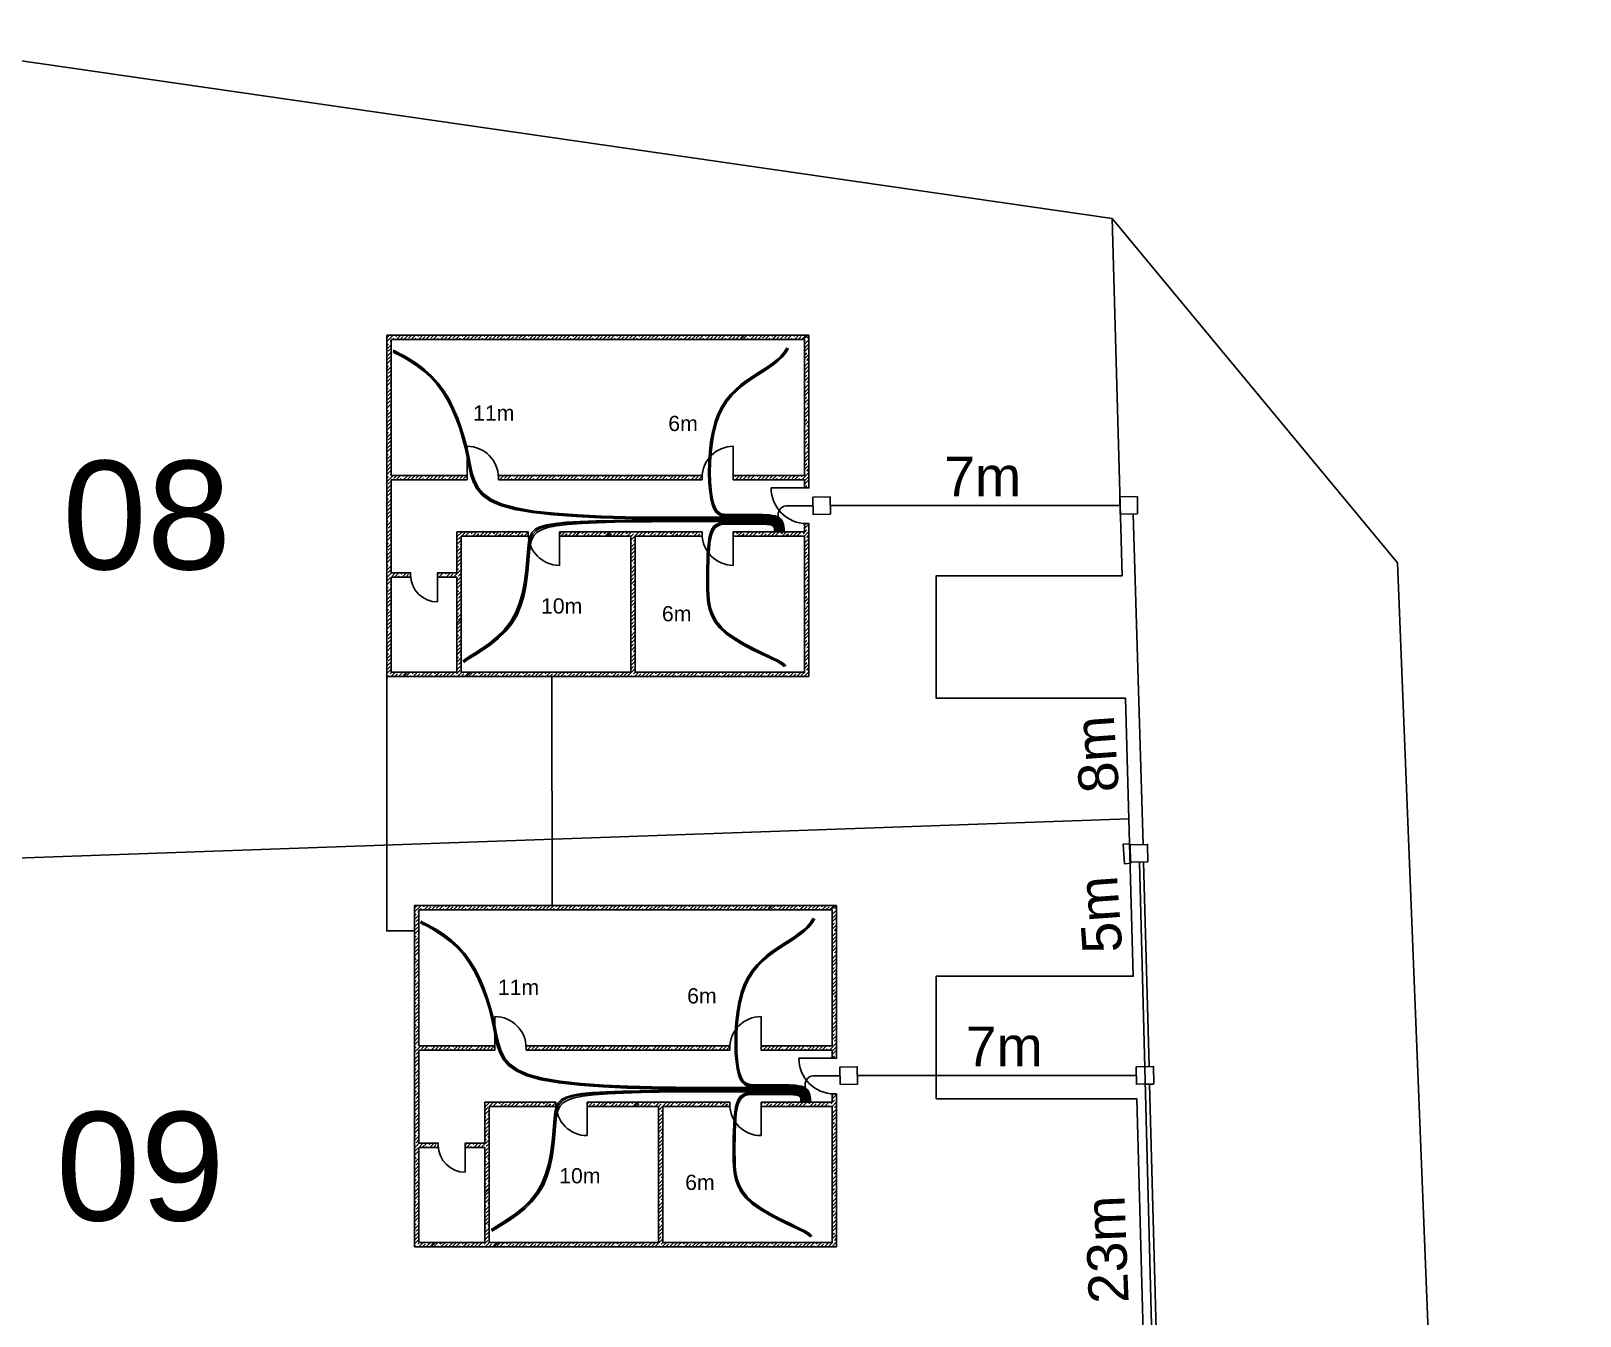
# Model space of a CAD drawing. Header units: millimetres. Extents: x 103318 to 103491, y 42496 to 42639.
# Drawn here: x 103415.26 to 103450.91, y 42605.98 to 42635.55 of the extents above; entities that cross this region are included whole.
import ezdxf

# ---------------------------------------------------------------- set-up
doc = ezdxf.new("R2010")
doc.units = ezdxf.units.MM
for name, color, linetype in [('cint', 3, 'Continuous'), ('cpri', 36, 'Continuous'), ('cseg', 5, 'Continuous'), ('urbanizacion', 7, 'Continuous')]:
    doc.layers.add(name, color=color, linetype=linetype)
doc.styles.get("Standard").update_dxf_attribs({"font": 'arial.ttf'})
pattern_1 = [(45, (103077.458, 42543.399), (-7.07107, 7.07107), []), (45, (103078.183, 42543.399), (-7.07107, 7.07107), []), (45, (103078.908, 42543.399), (-7.07107, 7.07107), [])]
pattern_2 = [(45, (103076.82, 42556.524), (-7.07107, 7.07107), []), (45, (103077.545, 42556.524), (-7.07107, 7.07107), []), (45, (103078.27, 42556.524), (-7.07107, 7.07107), [])]

msp = doc.modelspace()

# ---------------------------------------------------------------- hatches: boundary and pattern name
at = {"layer": 'urbanizacion'}
h = msp.add_hatch(dxfattribs=at)
h.set_pattern_fill('JIS_RC_10', color=256)
h.set_pattern_definition(pattern_2)
h.paths.add_polyline_path([(103433.165, 42628.552), (103430.37, 42628.552), (103429.55, 42628.552), (103423.451, 42628.552), (103423.451, 42620.696), (103427.749, 42620.696), (103429.23, 42620.696), (103430.37, 42620.696), (103430.69, 42620.696), (103433.165, 42620.696), (103433.165, 42624.214), (103433.065, 42624.214), (103433.065, 42624.024), (103431.425, 42624.024), (103431.425, 42623.924), (103433.065, 42623.924), (103433.065, 42623.682), (103433.065, 42620.796), (103429.165, 42620.796), (103429.165, 42623.924), (103430.705, 42623.924), (103430.705, 42624.024), (103429.165, 42624.024), (103427.425, 42624.024), (103427.425, 42623.924), (103429.065, 42623.924), (103429.065, 42620.796), (103425.165, 42620.796), (103425.165, 42623.924), (103426.705, 42623.924), (103426.705, 42624.024), (103425.065, 42624.024), (103425.065, 42623.082), (103424.618, 42623.082), (103424.618, 42622.982), (103425.065, 42622.982), (103425.065, 42620.796), (103423.551, 42620.796), (103423.551, 42622.982), (103423.998, 42622.982), (103423.998, 42623.082), (103423.551, 42623.082), (103423.551, 42625.224), (103425.299, 42625.224), (103425.299, 42625.324), (103423.551, 42625.324), (103423.551, 42628.452), (103429.13, 42628.452), (103430.79, 42628.452), (103433.065, 42628.452), (103433.065, 42625.324), (103431.425, 42625.324), (103431.425, 42625.274), (103431.425, 42625.224), (103433.065, 42625.224), (103433.065, 42625.034), (103433.115, 42625.034), (103433.165, 42625.034)])
h = msp.add_hatch(dxfattribs=at)
h.set_pattern_fill('JIS_RC_10', color=256)
h.set_pattern_definition(pattern_2)
h.paths.add_polyline_path([(103433.165, 42628.552), (103430.37, 42628.552), (103429.55, 42628.552), (103423.451, 42628.552), (103423.451, 42620.696), (103427.749, 42620.696), (103429.23, 42620.696), (103430.37, 42620.696), (103430.69, 42620.696), (103433.165, 42620.696), (103433.165, 42624.214), (103433.065, 42624.214), (103433.065, 42624.024), (103431.425, 42624.024), (103431.425, 42623.924), (103433.065, 42623.924), (103433.065, 42623.682), (103433.065, 42620.796), (103429.165, 42620.796), (103429.165, 42623.924), (103430.705, 42623.924), (103430.705, 42624.024), (103429.165, 42624.024), (103427.425, 42624.024), (103427.425, 42623.924), (103429.065, 42623.924), (103429.065, 42620.796), (103425.165, 42620.796), (103425.165, 42623.924), (103426.705, 42623.924), (103426.705, 42624.024), (103425.065, 42624.024), (103425.065, 42623.082), (103424.618, 42623.082), (103424.618, 42622.982), (103425.065, 42622.982), (103425.065, 42620.796), (103423.551, 42620.796), (103423.551, 42622.982), (103423.998, 42622.982), (103423.998, 42623.082), (103423.551, 42623.082), (103423.551, 42625.224), (103425.299, 42625.224), (103425.299, 42625.324), (103423.551, 42625.324), (103423.551, 42628.452), (103429.13, 42628.452), (103430.79, 42628.452), (103433.065, 42628.452), (103433.065, 42625.324), (103431.425, 42625.324), (103431.425, 42625.274), (103431.425, 42625.224), (103433.065, 42625.224), (103433.065, 42625.034), (103433.115, 42625.034), (103433.165, 42625.034)])
h = msp.add_hatch(dxfattribs=at)
h.set_pattern_fill('JIS_STN_1E', color=256, scale=0.12)
h.set_pattern_definition([(45, (103076.81999, 42556.52447), (-0.084852814, 0.084852814), []), (45, (103076.90459, 42556.52447), (-0.084852814, 0.084852814), [0.12, -0.06])])
h.paths.add_polyline_path([(103433.165, 42628.552), (103430.37, 42628.552), (103429.55, 42628.552), (103423.451, 42628.552), (103423.451, 42620.696), (103427.749, 42620.696), (103429.23, 42620.696), (103430.37, 42620.696), (103430.69, 42620.696), (103433.165, 42620.696), (103433.165, 42624.214), (103433.065, 42624.214), (103433.065, 42624.024), (103431.425, 42624.024), (103431.425, 42623.924), (103433.065, 42623.924), (103433.065, 42623.682), (103433.065, 42620.796), (103429.165, 42620.796), (103429.165, 42623.924), (103430.705, 42623.924), (103430.705, 42624.024), (103429.165, 42624.024), (103427.425, 42624.024), (103427.425, 42623.924), (103429.065, 42623.924), (103429.065, 42620.796), (103425.165, 42620.796), (103425.165, 42623.924), (103426.705, 42623.924), (103426.705, 42624.024), (103425.065, 42624.024), (103425.065, 42623.082), (103424.618, 42623.082), (103424.618, 42622.982), (103425.065, 42622.982), (103425.065, 42620.796), (103423.551, 42620.796), (103423.551, 42622.982), (103423.998, 42622.982), (103423.998, 42623.082), (103423.551, 42623.082), (103423.551, 42625.224), (103425.299, 42625.224), (103425.299, 42625.324), (103423.551, 42625.324), (103423.551, 42628.452), (103429.13, 42628.452), (103430.79, 42628.452), (103433.065, 42628.452), (103433.065, 42625.324), (103431.425, 42625.324), (103431.425, 42625.274), (103431.425, 42625.224), (103433.065, 42625.224), (103433.065, 42625.034), (103433.115, 42625.034), (103433.165, 42625.034)])
h.paths.add_polyline_path([(103430.705, 42625.324), (103426.019, 42625.324), (103426.019, 42625.224), (103430.705, 42625.224)], flags=17)
h = msp.add_hatch(dxfattribs=at)
h.set_pattern_fill('JIS_RC_10', color=256)
h.set_pattern_definition(pattern_1)
h.paths.add_polyline_path([(103433.803, 42615.426), (103431.007, 42615.426), (103430.187, 42615.426), (103424.088, 42615.426), (103424.088, 42607.57), (103428.387, 42607.57), (103429.867, 42607.57), (103431.007, 42607.57), (103431.327, 42607.57), (103433.803, 42607.57), (103433.803, 42611.088), (103433.703, 42611.088), (103433.703, 42610.898), (103432.063, 42610.898), (103432.063, 42610.798), (103433.703, 42610.798), (103433.703, 42610.556), (103433.703, 42607.67), (103429.803, 42607.67), (103429.803, 42610.798), (103431.343, 42610.798), (103431.343, 42610.898), (103429.803, 42610.898), (103428.063, 42610.898), (103428.063, 42610.798), (103429.703, 42610.798), (103429.703, 42607.67), (103425.803, 42607.67), (103425.803, 42610.798), (103427.343, 42610.798), (103427.343, 42610.898), (103425.703, 42610.898), (103425.703, 42609.956), (103425.256, 42609.956), (103425.256, 42609.856), (103425.703, 42609.856), (103425.703, 42607.67), (103424.188, 42607.67), (103424.188, 42609.856), (103424.636, 42609.856), (103424.636, 42609.956), (103424.188, 42609.956), (103424.188, 42612.098), (103425.937, 42612.098), (103425.937, 42612.198), (103424.188, 42612.198), (103424.188, 42615.326), (103429.767, 42615.326), (103431.427, 42615.326), (103433.703, 42615.326), (103433.703, 42612.198), (103432.063, 42612.198), (103432.063, 42612.148), (103432.063, 42612.098), (103433.703, 42612.098), (103433.703, 42611.908), (103433.753, 42611.908), (103433.803, 42611.908)])
h = msp.add_hatch(dxfattribs=at)
h.set_pattern_fill('JIS_RC_10', color=256)
h.set_pattern_definition(pattern_1)
h.paths.add_polyline_path([(103433.803, 42615.426), (103431.007, 42615.426), (103430.187, 42615.426), (103424.088, 42615.426), (103424.088, 42607.57), (103428.387, 42607.57), (103429.867, 42607.57), (103431.007, 42607.57), (103431.327, 42607.57), (103433.803, 42607.57), (103433.803, 42611.088), (103433.703, 42611.088), (103433.703, 42610.898), (103432.063, 42610.898), (103432.063, 42610.798), (103433.703, 42610.798), (103433.703, 42610.556), (103433.703, 42607.67), (103429.803, 42607.67), (103429.803, 42610.798), (103431.343, 42610.798), (103431.343, 42610.898), (103429.803, 42610.898), (103428.063, 42610.898), (103428.063, 42610.798), (103429.703, 42610.798), (103429.703, 42607.67), (103425.803, 42607.67), (103425.803, 42610.798), (103427.343, 42610.798), (103427.343, 42610.898), (103425.703, 42610.898), (103425.703, 42609.956), (103425.256, 42609.956), (103425.256, 42609.856), (103425.703, 42609.856), (103425.703, 42607.67), (103424.188, 42607.67), (103424.188, 42609.856), (103424.636, 42609.856), (103424.636, 42609.956), (103424.188, 42609.956), (103424.188, 42612.098), (103425.937, 42612.098), (103425.937, 42612.198), (103424.188, 42612.198), (103424.188, 42615.326), (103429.767, 42615.326), (103431.427, 42615.326), (103433.703, 42615.326), (103433.703, 42612.198), (103432.063, 42612.198), (103432.063, 42612.148), (103432.063, 42612.098), (103433.703, 42612.098), (103433.703, 42611.908), (103433.753, 42611.908), (103433.803, 42611.908)])
h = msp.add_hatch(dxfattribs=at)
h.set_pattern_fill('JIS_STN_1E', color=256, scale=0.12)
h.set_pattern_definition([(45, (103077.45771, 42543.39887), (-0.084852814, 0.084852814), []), (45, (103077.54231, 42543.39887), (-0.084852814, 0.084852814), [0.12, -0.06])])
h.paths.add_polyline_path([(103433.803, 42615.426), (103431.007, 42615.426), (103430.187, 42615.426), (103424.088, 42615.426), (103424.088, 42607.57), (103428.387, 42607.57), (103429.867, 42607.57), (103431.007, 42607.57), (103431.327, 42607.57), (103433.803, 42607.57), (103433.803, 42611.088), (103433.703, 42611.088), (103433.703, 42610.898), (103432.063, 42610.898), (103432.063, 42610.798), (103433.703, 42610.798), (103433.703, 42610.556), (103433.703, 42607.67), (103429.803, 42607.67), (103429.803, 42610.798), (103431.343, 42610.798), (103431.343, 42610.898), (103429.803, 42610.898), (103428.063, 42610.898), (103428.063, 42610.798), (103429.703, 42610.798), (103429.703, 42607.67), (103425.803, 42607.67), (103425.803, 42610.798), (103427.343, 42610.798), (103427.343, 42610.898), (103425.703, 42610.898), (103425.703, 42609.956), (103425.256, 42609.956), (103425.256, 42609.856), (103425.703, 42609.856), (103425.703, 42607.67), (103424.188, 42607.67), (103424.188, 42609.856), (103424.636, 42609.856), (103424.636, 42609.956), (103424.188, 42609.956), (103424.188, 42612.098), (103425.937, 42612.098), (103425.937, 42612.198), (103424.188, 42612.198), (103424.188, 42615.326), (103429.767, 42615.326), (103431.427, 42615.326), (103433.703, 42615.326), (103433.703, 42612.198), (103432.063, 42612.198), (103432.063, 42612.148), (103432.063, 42612.098), (103433.703, 42612.098), (103433.703, 42611.908), (103433.753, 42611.908), (103433.803, 42611.908)])
h.paths.add_polyline_path([(103431.343, 42612.198), (103426.657, 42612.198), (103426.657, 42612.098), (103431.343, 42612.098)], flags=17)

# ---------------------------------------------------------------- linework, layer by layer
at = {"layer": 'cint'}
for points in [[(103432.534, 42624.024), (103432.534, 42624.059), (103432.533, 42624.097), (103432.529, 42624.135), (103432.522, 42624.173), (103432.51, 42624.21), (103432.493, 42624.244), (103432.468, 42624.274), (103432.436, 42624.3), (103432.394, 42624.321), (103432.345, 42624.336), (103432.288, 42624.347), (103432.225, 42624.355), (103432.157, 42624.359), (103432.085, 42624.361), (103432.01, 42624.362), (103431.934, 42624.362), (103431.854, 42624.362), (103431.764, 42624.362), (103431.653, 42624.362), (103431.511, 42624.362), (103431.328, 42624.362), (103431.093, 42624.362), (103430.798, 42624.362), (103430.431, 42624.362), (103429.989, 42624.363), (103429.486, 42624.366), (103428.945, 42624.374), (103428.388, 42624.389), (103427.836, 42624.414), (103427.311, 42624.452), (103426.833, 42624.504), (103426.426, 42624.574), (103426.104, 42624.663), (103425.86, 42624.771), (103425.683, 42624.897), (103425.559, 42625.04), (103425.475, 42625.198), (103425.419, 42625.372), (103425.378, 42625.56), (103425.339, 42625.761), (103425.292, 42625.974), (103425.234, 42626.195), (103425.164, 42626.42), (103425.083, 42626.644), (103424.989, 42626.864), (103424.883, 42627.075), (103424.763, 42627.273), (103424.629, 42627.454), (103424.483, 42627.614), (103424.328, 42627.754), (103424.173, 42627.874), (103424.022, 42627.976), (103423.882, 42628.059), (103423.76, 42628.124), (103423.662, 42628.173), (103423.594, 42628.206)], [(103432.514, 42624.024), (103432.514, 42624.059), (103432.513, 42624.095), (103432.509, 42624.131), (103432.503, 42624.167), (103432.491, 42624.201), (103432.474, 42624.233), (103432.451, 42624.262), (103432.419, 42624.285), (103432.379, 42624.304), (103432.331, 42624.318), (103432.276, 42624.328), (103432.215, 42624.335), (103432.149, 42624.339), (103432.079, 42624.342), (103432.005, 42624.342), (103431.93, 42624.342), (103431.852, 42624.342), (103431.763, 42624.342), (103431.652, 42624.342), (103431.51, 42624.342), (103431.327, 42624.342), (103431.092, 42624.342), (103430.796, 42624.342), (103430.428, 42624.342), (103429.984, 42624.343), (103429.48, 42624.346), (103428.937, 42624.354), (103428.378, 42624.369), (103427.824, 42624.395), (103427.297, 42624.433), (103426.818, 42624.486), (103426.409, 42624.557), (103426.086, 42624.647), (103425.842, 42624.756), (103425.664, 42624.884), (103425.539, 42625.028), (103425.455, 42625.188), (103425.399, 42625.363), (103425.358, 42625.552), (103425.32, 42625.754), (103425.273, 42625.966), (103425.215, 42626.187), (103425.146, 42626.411), (103425.065, 42626.635), (103424.972, 42626.853), (103424.866, 42627.063), (103424.747, 42627.26), (103424.615, 42627.44), (103424.469, 42627.6), (103424.316, 42627.739), (103424.162, 42627.858), (103424.012, 42627.958), (103423.875, 42628.04), (103423.756, 42628.104), (103423.661, 42628.151), (103423.597, 42628.182)], [(103432.554, 42624.024), (103432.554, 42624.06), (103432.553, 42624.098), (103432.549, 42624.138), (103432.542, 42624.178), (103432.53, 42624.218), (103432.511, 42624.254), (103432.486, 42624.287), (103432.452, 42624.315), (103432.409, 42624.338), (103432.358, 42624.354), (103432.3, 42624.366), (103432.235, 42624.374), (103432.165, 42624.379), (103432.091, 42624.381), (103432.015, 42624.382), (103431.937, 42624.382), (103431.858, 42624.382), (103431.779, 42624.382), (103431.701, 42624.382), (103431.623, 42624.382), (103431.547, 42624.382), (103431.471, 42624.382), (103431.398, 42624.382), (103431.327, 42624.382), (103431.259, 42624.383), (103431.194, 42624.389), (103431.133, 42624.404), (103431.076, 42624.433), (103431.024, 42624.481), (103430.978, 42624.553), (103430.939, 42624.654), (103430.906, 42624.787), (103430.881, 42624.957), (103430.864, 42625.157), (103430.857, 42625.378), (103430.86, 42625.615), (103430.875, 42625.857), (103430.903, 42626.098), (103430.944, 42626.33), (103431, 42626.545), (103431.071, 42626.736), (103431.155, 42626.905), (103431.252, 42627.054), (103431.358, 42627.185), (103431.472, 42627.301), (103431.591, 42627.405), (103431.715, 42627.499), (103431.841, 42627.586), (103431.966, 42627.668), (103432.09, 42627.747), (103432.208, 42627.824), (103432.321, 42627.903), (103432.424, 42627.984), (103432.515, 42628.07), (103432.594, 42628.162), (103432.656, 42628.262)], [(103432.574, 42624.024), (103432.574, 42624.06), (103432.573, 42624.1), (103432.569, 42624.142), (103432.561, 42624.184), (103432.549, 42624.226), (103432.53, 42624.265), (103432.504, 42624.3), (103432.469, 42624.33), (103432.425, 42624.354), (103432.372, 42624.372), (103432.311, 42624.385), (103432.245, 42624.393), (103432.173, 42624.399), (103432.098, 42624.401), (103432.02, 42624.402), (103431.94, 42624.402), (103431.86, 42624.402), (103431.781, 42624.402), (103431.702, 42624.402), (103431.624, 42624.402), (103431.548, 42624.402), (103431.473, 42624.402), (103431.4, 42624.402), (103431.331, 42624.402), (103431.264, 42624.403), (103431.2, 42624.409), (103431.141, 42624.424), (103431.086, 42624.452), (103431.036, 42624.5), (103430.992, 42624.571), (103430.954, 42624.67), (103430.923, 42624.802), (103430.899, 42624.97), (103430.883, 42625.167), (103430.876, 42625.386), (103430.88, 42625.62), (103430.895, 42625.859), (103430.922, 42626.098), (103430.963, 42626.327), (103431.018, 42626.539), (103431.089, 42626.728), (103431.173, 42626.895), (103431.268, 42627.042), (103431.373, 42627.172), (103431.487, 42627.288), (103431.606, 42627.391), (103431.729, 42627.484), (103431.854, 42627.571), (103431.98, 42627.652), (103432.103, 42627.731), (103432.222, 42627.809), (103432.335, 42627.888), (103432.439, 42627.97), (103432.531, 42628.057), (103432.61, 42628.151), (103432.674, 42628.253)], [(103432.594, 42624.024), (103432.594, 42624.06), (103432.593, 42624.101), (103432.589, 42624.145), (103432.581, 42624.19), (103432.568, 42624.234), (103432.549, 42624.275), (103432.522, 42624.313), (103432.486, 42624.345), (103432.44, 42624.371), (103432.385, 42624.39), (103432.323, 42624.404), (103432.255, 42624.413), (103432.181, 42624.418), (103432.104, 42624.421), (103432.024, 42624.422), (103431.944, 42624.422), (103431.863, 42624.422), (103431.782, 42624.422), (103431.703, 42624.422), (103431.625, 42624.422), (103431.549, 42624.422), (103431.474, 42624.422), (103431.403, 42624.422), (103431.334, 42624.422), (103431.268, 42624.423), (103431.207, 42624.429), (103431.149, 42624.443), (103431.096, 42624.472), (103431.048, 42624.519), (103431.006, 42624.589), (103430.969, 42624.687), (103430.939, 42624.818), (103430.916, 42624.983), (103430.901, 42625.178), (103430.895, 42625.394), (103430.899, 42625.625), (103430.914, 42625.862), (103430.942, 42626.097), (103430.982, 42626.324), (103431.037, 42626.533), (103431.107, 42626.72), (103431.19, 42626.885), (103431.285, 42627.031), (103431.389, 42627.16), (103431.502, 42627.274), (103431.62, 42627.377), (103431.743, 42627.47), (103431.868, 42627.556), (103431.993, 42627.637), (103432.117, 42627.716), (103432.236, 42627.794), (103432.349, 42627.874), (103432.454, 42627.957), (103432.547, 42628.045), (103432.627, 42628.14), (103432.692, 42628.244)], [(103432.494, 42624.024), (103432.494, 42624.058), (103432.493, 42624.093), (103432.49, 42624.128), (103432.483, 42624.162), (103432.472, 42624.193), (103432.456, 42624.223), (103432.433, 42624.249), (103432.402, 42624.27), (103432.364, 42624.288), (103432.317, 42624.3), (103432.264, 42624.31), (103432.205, 42624.316), (103432.141, 42624.32), (103432.072, 42624.322), (103432.001, 42624.322), (103431.927, 42624.322), (103431.85, 42624.322), (103431.761, 42624.322), (103431.651, 42624.322), (103431.509, 42624.322), (103431.326, 42624.322), (103431.091, 42624.322), (103430.794, 42624.322), (103430.425, 42624.322), (103429.979, 42624.323), (103429.473, 42624.326), (103428.929, 42624.334), (103428.368, 42624.35), (103427.812, 42624.375), (103427.283, 42624.414), (103426.803, 42624.468), (103426.392, 42624.54), (103426.068, 42624.631), (103425.823, 42624.742), (103425.645, 42624.87), (103425.52, 42625.016), (103425.436, 42625.177), (103425.38, 42625.354), (103425.339, 42625.543), (103425.301, 42625.746), (103425.254, 42625.959), (103425.196, 42626.179), (103425.128, 42626.402), (103425.047, 42626.625), (103424.955, 42626.843), (103424.85, 42627.052), (103424.731, 42627.248), (103424.6, 42627.426), (103424.455, 42627.585), (103424.303, 42627.723), (103424.15, 42627.841), (103424.002, 42627.941), (103423.867, 42628.022), (103423.749, 42628.085), (103423.656, 42628.131), (103423.595, 42628.161)], [(103432.474, 42624.024), (103432.474, 42624.058), (103432.473, 42624.092), (103432.47, 42624.125), (103432.463, 42624.156), (103432.453, 42624.185), (103432.437, 42624.212), (103432.415, 42624.236), (103432.386, 42624.255), (103432.348, 42624.271), (103432.304, 42624.283), (103432.252, 42624.291), (103432.195, 42624.297), (103432.132, 42624.3), (103432.066, 42624.302), (103431.996, 42624.302), (103431.924, 42624.302), (103431.848, 42624.302), (103431.764, 42624.302), (103431.663, 42624.302), (103431.539, 42624.302), (103431.385, 42624.302), (103431.194, 42624.302), (103430.958, 42624.302), (103430.67, 42624.302), (103430.326, 42624.302), (103429.94, 42624.302), (103429.525, 42624.299), (103429.099, 42624.295), (103428.675, 42624.288), (103428.271, 42624.278), (103427.901, 42624.264), (103427.581, 42624.245), (103427.323, 42624.22), (103427.123, 42624.187), (103426.973, 42624.143), (103426.864, 42624.084), (103426.791, 42624.008), (103426.743, 42623.911), (103426.714, 42623.792), (103426.696, 42623.645), (103426.681, 42623.471), (103426.665, 42623.273), (103426.642, 42623.059), (103426.61, 42622.834), (103426.564, 42622.605), (103426.498, 42622.378), (103426.41, 42622.159), (103426.295, 42621.954), (103426.15, 42621.77), (103425.986, 42621.606), (103425.812, 42621.462), (103425.64, 42621.339), (103425.482, 42621.237), (103425.349, 42621.155), (103425.252, 42621.093), (103425.202, 42621.052)], [(103432.454, 42624.024), (103432.454, 42624.057), (103432.453, 42624.09), (103432.45, 42624.121), (103432.444, 42624.15), (103432.434, 42624.177), (103432.418, 42624.202), (103432.397, 42624.223), (103432.369, 42624.24), (103432.333, 42624.254), (103432.29, 42624.265), (103432.24, 42624.272), (103432.185, 42624.277), (103432.124, 42624.28), (103432.06, 42624.282), (103431.991, 42624.282), (103431.92, 42624.282), (103431.846, 42624.282), (103431.762, 42624.282), (103431.662, 42624.282), (103431.539, 42624.282), (103431.386, 42624.282), (103431.195, 42624.282), (103430.96, 42624.282), (103430.672, 42624.282), (103430.33, 42624.282), (103429.945, 42624.281), (103429.532, 42624.279), (103429.107, 42624.275), (103428.685, 42624.267), (103428.283, 42624.256), (103427.914, 42624.241), (103427.596, 42624.221), (103427.339, 42624.194), (103427.139, 42624.159), (103426.99, 42624.112), (103426.882, 42624.051), (103426.809, 42623.973), (103426.762, 42623.875), (103426.733, 42623.754), (103426.715, 42623.608), (103426.7, 42623.435), (103426.684, 42623.239), (103426.662, 42623.027), (103426.629, 42622.804), (103426.583, 42622.578), (103426.517, 42622.353), (103426.428, 42622.137), (103426.312, 42621.934), (103426.167, 42621.751), (103426.001, 42621.588), (103425.826, 42621.445), (103425.654, 42621.323), (103425.495, 42621.221), (103425.362, 42621.139), (103425.264, 42621.077), (103425.214, 42621.036)], [(103432.434, 42624.024), (103432.434, 42624.057), (103432.433, 42624.088), (103432.43, 42624.118), (103432.424, 42624.145), (103432.414, 42624.169), (103432.4, 42624.191), (103432.379, 42624.21), (103432.352, 42624.225), (103432.318, 42624.238), (103432.276, 42624.247), (103432.228, 42624.253), (103432.175, 42624.258), (103432.116, 42624.26), (103432.053, 42624.262), (103431.987, 42624.262), (103431.917, 42624.262), (103431.844, 42624.262), (103431.761, 42624.262), (103431.662, 42624.262), (103431.539, 42624.262), (103431.386, 42624.262), (103431.196, 42624.262), (103430.961, 42624.262), (103430.675, 42624.262), (103430.334, 42624.262), (103429.951, 42624.261), (103429.539, 42624.259), (103429.116, 42624.254), (103428.696, 42624.245), (103428.295, 42624.233), (103427.928, 42624.215), (103427.611, 42624.192), (103427.355, 42624.161), (103427.156, 42624.122), (103427.008, 42624.071), (103426.901, 42624.006), (103426.828, 42623.924), (103426.781, 42623.823), (103426.753, 42623.7), (103426.735, 42623.553), (103426.72, 42623.381), (103426.704, 42623.188), (103426.682, 42622.98), (103426.649, 42622.762), (103426.602, 42622.54), (103426.536, 42622.321), (103426.447, 42622.109), (103426.33, 42621.91), (103426.184, 42621.73), (103426.017, 42621.569), (103425.841, 42621.427), (103425.668, 42621.306), (103425.508, 42621.204), (103425.374, 42621.122), (103425.276, 42621.061), (103425.227, 42621.021)], [(103432.414, 42624.024), (103432.414, 42624.057), (103432.413, 42624.087), (103432.41, 42624.114), (103432.405, 42624.139), (103432.395, 42624.161), (103432.381, 42624.18), (103432.362, 42624.197), (103432.336, 42624.21), (103432.303, 42624.221), (103432.263, 42624.229), (103432.217, 42624.235), (103432.165, 42624.238), (103432.108, 42624.241), (103432.047, 42624.242), (103431.982, 42624.242), (103431.914, 42624.242), (103431.843, 42624.242), (103431.77, 42624.242), (103431.695, 42624.242), (103431.62, 42624.242), (103431.545, 42624.242), (103431.47, 42624.242), (103431.397, 42624.242), (103431.326, 42624.242), (103431.257, 42624.242), (103431.191, 42624.239), (103431.129, 42624.23), (103431.071, 42624.213), (103431.018, 42624.185), (103430.971, 42624.144), (103430.93, 42624.085), (103430.897, 42624.008), (103430.87, 42623.91), (103430.85, 42623.792), (103430.836, 42623.659), (103430.826, 42623.514), (103430.82, 42623.359), (103430.817, 42623.198), (103430.816, 42623.034), (103430.816, 42622.869), (103430.817, 42622.707), (103430.823, 42622.549), (103430.839, 42622.394), (103430.871, 42622.243), (103430.923, 42622.096), (103431, 42621.953), (103431.109, 42621.814), (103431.253, 42621.68), (103431.434, 42621.551), (103431.642, 42621.428), (103431.86, 42621.313), (103432.075, 42621.209), (103432.27, 42621.116), (103432.431, 42621.037), (103432.543, 42620.973), (103432.592, 42620.926)], [(103432.394, 42624.024), (103432.394, 42624.056), (103432.393, 42624.085), (103432.39, 42624.111), (103432.385, 42624.133), (103432.376, 42624.153), (103432.363, 42624.17), (103432.344, 42624.184), (103432.319, 42624.195), (103432.287, 42624.204), (103432.249, 42624.211), (103432.205, 42624.216), (103432.155, 42624.219), (103432.1, 42624.221), (103432.041, 42624.222), (103431.977, 42624.222), (103431.91, 42624.222), (103431.84, 42624.222), (103431.768, 42624.222), (103431.695, 42624.222), (103431.62, 42624.222), (103431.546, 42624.222), (103431.472, 42624.222), (103431.399, 42624.222), (103431.329, 42624.222), (103431.261, 42624.222), (103431.197, 42624.219), (103431.137, 42624.21), (103431.081, 42624.194), (103431.03, 42624.166), (103430.985, 42624.125), (103430.946, 42624.068), (103430.913, 42623.991), (103430.888, 42623.894), (103430.869, 42623.779), (103430.855, 42623.648), (103430.846, 42623.504), (103430.84, 42623.352), (103430.837, 42623.193), (103430.836, 42623.03), (103430.836, 42622.868), (103430.837, 42622.709), (103430.843, 42622.552), (103430.859, 42622.399), (103430.891, 42622.25), (103430.943, 42622.104), (103431.02, 42621.962), (103431.128, 42621.825), (103431.272, 42621.692), (103431.453, 42621.564), (103431.66, 42621.442), (103431.878, 42621.327), (103432.092, 42621.223), (103432.287, 42621.129), (103432.449, 42621.048), (103432.562, 42620.982), (103432.611, 42620.932)], [(103432.374, 42624.024), (103432.374, 42624.056), (103432.373, 42624.083), (103432.371, 42624.107), (103432.365, 42624.128), (103432.357, 42624.145), (103432.344, 42624.159), (103432.326, 42624.171), (103432.302, 42624.18), (103432.272, 42624.188), (103432.235, 42624.193), (103432.193, 42624.197), (103432.145, 42624.2), (103432.092, 42624.201), (103432.034, 42624.202), (103431.972, 42624.202), (103431.907, 42624.202), (103431.838, 42624.202), (103431.767, 42624.202), (103431.694, 42624.202), (103431.62, 42624.202), (103431.546, 42624.202), (103431.473, 42624.202), (103431.401, 42624.202), (103431.332, 42624.202), (103431.266, 42624.202), (103431.203, 42624.199), (103431.145, 42624.19), (103431.091, 42624.174), (103431.042, 42624.147), (103430.998, 42624.106), (103430.961, 42624.05), (103430.93, 42623.975), (103430.906, 42623.879), (103430.887, 42623.765), (103430.874, 42623.636), (103430.865, 42623.495), (103430.86, 42623.344), (103430.857, 42623.187), (103430.856, 42623.027), (103430.856, 42622.867), (103430.857, 42622.71), (103430.863, 42622.555), (103430.879, 42622.404), (103430.911, 42622.256), (103430.962, 42622.112), (103431.04, 42621.972), (103431.147, 42621.836), (103431.291, 42621.704), (103431.472, 42621.577), (103431.678, 42621.455), (103431.896, 42621.341), (103432.11, 42621.236), (103432.305, 42621.142), (103432.467, 42621.06), (103432.58, 42620.991), (103432.63, 42620.937)], [(103433.101, 42610.898), (103433.101, 42610.933), (103433.1, 42610.968), (103433.096, 42611.002), (103433.09, 42611.036), (103433.079, 42611.068), (103433.062, 42611.097), (103433.039, 42611.123), (103433.009, 42611.145), (103432.97, 42611.162), (103432.924, 42611.175), (103432.871, 42611.184), (103432.811, 42611.19), (103432.747, 42611.194), (103432.679, 42611.196), (103432.607, 42611.197), (103432.533, 42611.197), (103432.456, 42611.197), (103432.368, 42611.197), (103432.258, 42611.197), (103432.116, 42611.197), (103431.932, 42611.197), (103431.697, 42611.197), (103431.4, 42611.197), (103431.031, 42611.197), (103430.586, 42611.197), (103430.08, 42611.2), (103429.536, 42611.208), (103428.975, 42611.224), (103428.419, 42611.25), (103427.89, 42611.288), (103427.409, 42611.342), (103426.999, 42611.414), (103426.675, 42611.505), (103426.43, 42611.616), (103426.251, 42611.745), (103426.126, 42611.89), (103426.042, 42612.052), (103425.986, 42612.228), (103425.945, 42612.418), (103425.907, 42612.62), (103425.86, 42612.833), (103425.803, 42613.053), (103425.734, 42613.277), (103425.654, 42613.5), (103425.561, 42613.717), (103425.456, 42613.926), (103425.338, 42614.122), (103425.206, 42614.301), (103425.062, 42614.459), (103424.91, 42614.597), (103424.758, 42614.715), (103424.612, 42614.814), (103424.479, 42614.893), (103424.366, 42614.954), (103424.279, 42614.998), (103424.225, 42615.024)], [(103433.121, 42610.898), (103433.121, 42610.933), (103433.12, 42610.969), (103433.116, 42611.006), (103433.109, 42611.042), (103433.098, 42611.076), (103433.081, 42611.108), (103433.057, 42611.136), (103433.026, 42611.16), (103432.986, 42611.179), (103432.937, 42611.193), (103432.882, 42611.203), (103432.821, 42611.21), (103432.755, 42611.214), (103432.685, 42611.216), (103432.612, 42611.217), (103432.537, 42611.217), (103432.459, 42611.217), (103432.369, 42611.217), (103432.259, 42611.217), (103432.117, 42611.217), (103431.933, 42611.217), (103431.699, 42611.217), (103431.402, 42611.217), (103431.035, 42611.217), (103430.59, 42611.217), (103430.086, 42611.22), (103429.544, 42611.228), (103428.985, 42611.244), (103428.431, 42611.269), (103427.903, 42611.307), (103427.424, 42611.36), (103427.016, 42611.431), (103426.692, 42611.521), (103426.448, 42611.631), (103426.27, 42611.758), (103426.146, 42611.902), (103426.062, 42612.062), (103426.006, 42612.237), (103425.965, 42612.426), (103425.926, 42612.628), (103425.88, 42612.841), (103425.822, 42613.061), (103425.753, 42613.285), (103425.672, 42613.509), (103425.579, 42613.728), (103425.473, 42613.938), (103425.354, 42614.135), (103425.221, 42614.314), (103425.076, 42614.474), (103424.923, 42614.613), (103424.769, 42614.732), (103424.622, 42614.831), (103424.488, 42614.911), (103424.373, 42614.973), (103424.284, 42615.017), (103424.228, 42615.044)], [(103433.141, 42610.898), (103433.141, 42610.934), (103433.139, 42610.971), (103433.136, 42611.009), (103433.129, 42611.047), (103433.117, 42611.084), (103433.099, 42611.118), (103433.075, 42611.149), (103433.042, 42611.175), (103433.001, 42611.195), (103432.951, 42611.211), (103432.894, 42611.222), (103432.831, 42611.229), (103432.763, 42611.234), (103432.692, 42611.236), (103432.617, 42611.237), (103432.54, 42611.237), (103432.461, 42611.237), (103432.371, 42611.237), (103432.26, 42611.237), (103432.117, 42611.237), (103431.934, 42611.237), (103431.7, 42611.237), (103431.405, 42611.237), (103431.038, 42611.237), (103430.595, 42611.237), (103430.093, 42611.24), (103429.552, 42611.248), (103428.995, 42611.263), (103428.443, 42611.288), (103427.917, 42611.326), (103427.44, 42611.378), (103427.032, 42611.448), (103426.71, 42611.537), (103426.467, 42611.645), (103426.29, 42611.771), (103426.165, 42611.914), (103426.082, 42612.073), (103426.026, 42612.247), (103425.985, 42612.435), (103425.946, 42612.636), (103425.899, 42612.849), (103425.841, 42613.069), (103425.771, 42613.294), (103425.69, 42613.518), (103425.596, 42613.738), (103425.489, 42613.949), (103425.37, 42614.147), (103425.236, 42614.328), (103425.09, 42614.489), (103424.936, 42614.628), (103424.781, 42614.748), (103424.633, 42614.848), (103424.497, 42614.929), (103424.381, 42614.991), (103424.291, 42615.036), (103424.235, 42615.063)], [(103433.161, 42610.898), (103433.161, 42610.934), (103433.159, 42610.973), (103433.156, 42611.013), (103433.148, 42611.053), (103433.136, 42611.092), (103433.118, 42611.129), (103433.093, 42611.162), (103433.059, 42611.19), (103433.016, 42611.212), (103432.965, 42611.229), (103432.906, 42611.24), (103432.841, 42611.248), (103432.772, 42611.253), (103432.698, 42611.256), (103432.622, 42611.257), (103432.543, 42611.257), (103432.465, 42611.257), (103432.386, 42611.257), (103432.308, 42611.257), (103432.23, 42611.257), (103432.153, 42611.257), (103432.078, 42611.257), (103432.005, 42611.257), (103431.934, 42611.257), (103431.865, 42611.258), (103431.8, 42611.263), (103431.739, 42611.278), (103431.683, 42611.307), (103431.631, 42611.356), (103431.585, 42611.428), (103431.545, 42611.528), (103431.513, 42611.662), (103431.487, 42611.831), (103431.471, 42612.031), (103431.464, 42612.253), (103431.467, 42612.489), (103431.482, 42612.732), (103431.51, 42612.973), (103431.551, 42613.205), (103431.607, 42613.419), (103431.677, 42613.611), (103431.762, 42613.779), (103431.858, 42613.928), (103431.964, 42614.059), (103432.078, 42614.176), (103432.198, 42614.28), (103432.322, 42614.374), (103432.447, 42614.46), (103432.573, 42614.542), (103432.696, 42614.621), (103432.815, 42614.699), (103432.927, 42614.777), (103433.03, 42614.858), (103433.122, 42614.944), (103433.2, 42615.036), (103433.263, 42615.136)], [(103433.181, 42610.898), (103433.181, 42610.934), (103433.179, 42610.974), (103433.175, 42611.016), (103433.168, 42611.058), (103433.155, 42611.1), (103433.137, 42611.139), (103433.11, 42611.175), (103433.076, 42611.205), (103433.031, 42611.229), (103432.978, 42611.246), (103432.918, 42611.259), (103432.851, 42611.268), (103432.78, 42611.273), (103432.704, 42611.276), (103432.626, 42611.277), (103432.547, 42611.277), (103432.467, 42611.277), (103432.388, 42611.277), (103432.309, 42611.277), (103432.231, 42611.277), (103432.154, 42611.277), (103432.08, 42611.277), (103432.007, 42611.277), (103431.937, 42611.277), (103431.87, 42611.278), (103431.807, 42611.283), (103431.747, 42611.298), (103431.693, 42611.327), (103431.643, 42611.374), (103431.599, 42611.446), (103431.561, 42611.545), (103431.529, 42611.677), (103431.505, 42611.844), (103431.489, 42612.042), (103431.483, 42612.261), (103431.486, 42612.494), (103431.502, 42612.734), (103431.529, 42612.972), (103431.57, 42613.201), (103431.625, 42613.413), (103431.695, 42613.603), (103431.779, 42613.77), (103431.875, 42613.917), (103431.98, 42614.047), (103432.093, 42614.162), (103432.212, 42614.265), (103432.336, 42614.359), (103432.461, 42614.445), (103432.586, 42614.527), (103432.71, 42614.606), (103432.829, 42614.684), (103432.941, 42614.763), (103433.045, 42614.845), (103433.138, 42614.932), (103433.217, 42615.025), (103433.281, 42615.127)], [(103433.201, 42610.898), (103433.201, 42610.935), (103433.199, 42610.976), (103433.195, 42611.019), (103433.187, 42611.064), (103433.174, 42611.108), (103433.155, 42611.15), (103433.128, 42611.188), (103433.092, 42611.22), (103433.047, 42611.245), (103432.992, 42611.264), (103432.93, 42611.278), (103432.861, 42611.287), (103432.788, 42611.293), (103432.711, 42611.296), (103432.631, 42611.297), (103432.55, 42611.297), (103432.469, 42611.297), (103432.389, 42611.297), (103432.31, 42611.297), (103432.232, 42611.297), (103432.155, 42611.297), (103432.081, 42611.297), (103432.009, 42611.297), (103431.94, 42611.297), (103431.875, 42611.298), (103431.813, 42611.303), (103431.756, 42611.318), (103431.703, 42611.346), (103431.655, 42611.393), (103431.612, 42611.464), (103431.576, 42611.562), (103431.546, 42611.692), (103431.523, 42611.857), (103431.508, 42612.052), (103431.502, 42612.269), (103431.506, 42612.499), (103431.521, 42612.736), (103431.548, 42612.971), (103431.589, 42613.198), (103431.644, 42613.408), (103431.713, 42613.595), (103431.796, 42613.76), (103431.891, 42613.906), (103431.996, 42614.034), (103432.108, 42614.149), (103432.227, 42614.251), (103432.349, 42614.344), (103432.474, 42614.43), (103432.6, 42614.512), (103432.723, 42614.59), (103432.843, 42614.669), (103432.956, 42614.748), (103433.06, 42614.831), (103433.154, 42614.919), (103433.234, 42615.014), (103433.298, 42615.118)], [(103433.081, 42610.898), (103433.081, 42610.932), (103433.08, 42610.966), (103433.076, 42610.999), (103433.07, 42611.03), (103433.059, 42611.06), (103433.044, 42611.087), (103433.022, 42611.11), (103432.992, 42611.13), (103432.955, 42611.145), (103432.91, 42611.157), (103432.859, 42611.165), (103432.801, 42611.171), (103432.739, 42611.174), (103432.673, 42611.176), (103432.603, 42611.177), (103432.53, 42611.177), (103432.455, 42611.177), (103432.37, 42611.177), (103432.27, 42611.177), (103432.146, 42611.177), (103431.992, 42611.177), (103431.8, 42611.177), (103431.564, 42611.177), (103431.276, 42611.177), (103430.933, 42611.177), (103430.546, 42611.176), (103430.132, 42611.174), (103429.705, 42611.17), (103429.282, 42611.163), (103428.877, 42611.153), (103428.507, 42611.138), (103428.188, 42611.12), (103427.93, 42611.095), (103427.729, 42611.062), (103427.579, 42611.017), (103427.471, 42610.959), (103427.397, 42610.882), (103427.35, 42610.786), (103427.321, 42610.666), (103427.302, 42610.52), (103427.288, 42610.345), (103427.271, 42610.148), (103427.249, 42609.934), (103427.217, 42609.709), (103427.17, 42609.479), (103427.105, 42609.252), (103427.017, 42609.033), (103426.901, 42608.829), (103426.757, 42608.644), (103426.593, 42608.48), (103426.421, 42608.338), (103426.253, 42608.218), (103426.101, 42608.119), (103425.976, 42608.043), (103425.891, 42607.989), (103425.856, 42607.959)], [(103433.061, 42610.898), (103433.061, 42610.932), (103433.06, 42610.964), (103433.057, 42610.995), (103433.05, 42611.025), (103433.04, 42611.052), (103433.025, 42611.076), (103433.004, 42611.097), (103432.976, 42611.115), (103432.94, 42611.129), (103432.897, 42611.139), (103432.847, 42611.147), (103432.791, 42611.152), (103432.731, 42611.155), (103432.666, 42611.156), (103432.598, 42611.157), (103432.527, 42611.157), (103432.452, 42611.157), (103432.369, 42611.157), (103432.269, 42611.157), (103432.146, 42611.157), (103431.993, 42611.157), (103431.802, 42611.157), (103431.566, 42611.157), (103431.279, 42611.157), (103430.937, 42611.157), (103430.552, 42611.156), (103430.139, 42611.154), (103429.714, 42611.149), (103429.292, 42611.142), (103428.889, 42611.131), (103428.521, 42611.115), (103428.202, 42611.095), (103427.945, 42611.068), (103427.746, 42611.033), (103427.596, 42610.987), (103427.489, 42610.926), (103427.415, 42610.848), (103427.368, 42610.75), (103427.339, 42610.629), (103427.321, 42610.482), (103427.306, 42610.309), (103427.29, 42610.113), (103427.268, 42609.901), (103427.236, 42609.679), (103427.189, 42609.452), (103427.124, 42609.228), (103427.035, 42609.011), (103426.919, 42608.809), (103426.774, 42608.626), (103426.608, 42608.463), (103426.435, 42608.321), (103426.266, 42608.201), (103426.113, 42608.102), (103425.987, 42608.025), (103425.9, 42607.971), (103425.865, 42607.94)], [(103433.041, 42610.898), (103433.041, 42610.931), (103433.04, 42610.963), (103433.037, 42610.992), (103433.031, 42611.019), (103433.021, 42611.044), (103433.006, 42611.065), (103432.986, 42611.084), (103432.959, 42611.1), (103432.924, 42611.112), (103432.883, 42611.121), (103432.835, 42611.128), (103432.781, 42611.132), (103432.723, 42611.135), (103432.66, 42611.136), (103432.593, 42611.137), (103432.523, 42611.137), (103432.45, 42611.137), (103432.367, 42611.137), (103432.268, 42611.137), (103432.146, 42611.137), (103431.993, 42611.137), (103431.803, 42611.137), (103431.568, 42611.137), (103431.282, 42611.137), (103430.941, 42611.137), (103430.557, 42611.136), (103430.146, 42611.133), (103429.722, 42611.128), (103429.302, 42611.12), (103428.901, 42611.107), (103428.534, 42611.089), (103428.217, 42611.066), (103427.961, 42611.036), (103427.763, 42610.996), (103427.614, 42610.945), (103427.507, 42610.88), (103427.434, 42610.798), (103427.388, 42610.697), (103427.359, 42610.575), (103427.341, 42610.428), (103427.327, 42610.256), (103427.31, 42610.062), (103427.288, 42609.854), (103427.256, 42609.636), (103427.209, 42609.415), (103427.143, 42609.195), (103427.053, 42608.983), (103426.936, 42608.785), (103426.79, 42608.604), (103426.624, 42608.444), (103426.45, 42608.303), (103426.279, 42608.183), (103426.124, 42608.084), (103425.996, 42608.007), (103425.908, 42607.952), (103425.872, 42607.92)], [(103433.021, 42610.898), (103433.021, 42610.931), (103433.02, 42610.961), (103433.017, 42610.989), (103433.011, 42611.013), (103433.002, 42611.036), (103432.988, 42611.055), (103432.968, 42611.071), (103432.942, 42611.085), (103432.909, 42611.095), (103432.869, 42611.103), (103432.823, 42611.109), (103432.771, 42611.113), (103432.715, 42611.115), (103432.653, 42611.116), (103432.588, 42611.117), (103432.52, 42611.117), (103432.449, 42611.117), (103432.376, 42611.117), (103432.302, 42611.117), (103432.227, 42611.117), (103432.152, 42611.117), (103432.077, 42611.117), (103432.004, 42611.117), (103431.932, 42611.117), (103431.863, 42611.116), (103431.797, 42611.113), (103431.735, 42611.104), (103431.677, 42611.088), (103431.625, 42611.06), (103431.578, 42611.018), (103431.537, 42610.96), (103431.503, 42610.882), (103431.477, 42610.784), (103431.457, 42610.667), (103431.442, 42610.534), (103431.433, 42610.388), (103431.427, 42610.234), (103431.424, 42610.072), (103431.423, 42609.908), (103431.423, 42609.744), (103431.424, 42609.582), (103431.43, 42609.423), (103431.446, 42609.269), (103431.477, 42609.117), (103431.529, 42608.97), (103431.607, 42608.827), (103431.715, 42608.688), (103431.859, 42608.554), (103432.041, 42608.425), (103432.248, 42608.302), (103432.467, 42608.188), (103432.681, 42608.083), (103432.876, 42607.991), (103433.038, 42607.911), (103433.15, 42607.847), (103433.198, 42607.8)], [(103433.001, 42610.898), (103433.001, 42610.93), (103433, 42610.959), (103432.997, 42610.985), (103432.992, 42611.008), (103432.983, 42611.028), (103432.969, 42611.044), (103432.951, 42611.058), (103432.926, 42611.07), (103432.894, 42611.079), (103432.856, 42611.085), (103432.811, 42611.09), (103432.761, 42611.093), (103432.707, 42611.095), (103432.647, 42611.096), (103432.584, 42611.097), (103432.517, 42611.097), (103432.447, 42611.097), (103432.375, 42611.097), (103432.301, 42611.097), (103432.227, 42611.097), (103432.152, 42611.097), (103432.078, 42611.097), (103432.006, 42611.097), (103431.935, 42611.097), (103431.868, 42611.096), (103431.804, 42611.093), (103431.743, 42611.085), (103431.687, 42611.068), (103431.637, 42611.04), (103431.591, 42610.999), (103431.552, 42610.942), (103431.52, 42610.866), (103431.494, 42610.769), (103431.475, 42610.653), (103431.462, 42610.522), (103431.452, 42610.379), (103431.447, 42610.226), (103431.444, 42610.067), (103431.443, 42609.905), (103431.443, 42609.743), (103431.444, 42609.583), (103431.45, 42609.427), (103431.466, 42609.274), (103431.497, 42609.124), (103431.549, 42608.978), (103431.627, 42608.837), (103431.735, 42608.699), (103431.878, 42608.566), (103432.059, 42608.438), (103432.267, 42608.316), (103432.485, 42608.202), (103432.699, 42608.097), (103432.894, 42608.004), (103433.056, 42607.923), (103433.168, 42607.856), (103433.217, 42607.806)], [(103432.981, 42610.898), (103432.981, 42610.93), (103432.98, 42610.958), (103432.977, 42610.982), (103432.972, 42611.002), (103432.963, 42611.019), (103432.951, 42611.034), (103432.933, 42611.045), (103432.909, 42611.055), (103432.879, 42611.062), (103432.842, 42611.068), (103432.799, 42611.071), (103432.751, 42611.074), (103432.698, 42611.076), (103432.641, 42611.076), (103432.579, 42611.077), (103432.513, 42611.077), (103432.445, 42611.077), (103432.373, 42611.077), (103432.301, 42611.077), (103432.227, 42611.077), (103432.153, 42611.077), (103432.08, 42611.077), (103432.008, 42611.077), (103431.939, 42611.077), (103431.873, 42611.076), (103431.81, 42611.073), (103431.751, 42611.065), (103431.697, 42611.048), (103431.649, 42611.021), (103431.605, 42610.981), (103431.568, 42610.924), (103431.537, 42610.849), (103431.512, 42610.753), (103431.494, 42610.64), (103431.481, 42610.51), (103431.472, 42610.369), (103431.467, 42610.218), (103431.464, 42610.062), (103431.463, 42609.902), (103431.463, 42609.742), (103431.464, 42609.584), (103431.47, 42609.43), (103431.486, 42609.279), (103431.517, 42609.131), (103431.569, 42608.987), (103431.646, 42608.847), (103431.754, 42608.711), (103431.897, 42608.579), (103432.078, 42608.451), (103432.285, 42608.33), (103432.503, 42608.216), (103432.716, 42608.111), (103432.912, 42608.016), (103433.073, 42607.934), (103433.187, 42607.865), (103433.237, 42607.812)]]:
    msp.add_lwpolyline(points, dxfattribs=at)
at = {"layer": 'cpri'}
msp.add_line((103441.365, 42593.475), (103440.771, 42616.425), dxfattribs=at)
for points in [[(103440.574, 42616.397), (103440.545, 42616.846), (103440.395, 42616.836), (103440.424, 42616.387)], [(103440.963, 42616.429), (103440.956, 42616.829), (103440.556, 42616.821), (103440.563, 42616.421)]]:
    msp.add_lwpolyline(points, close=True, dxfattribs=at)
at = {"layer": 'cseg'}
for p, q in [((103432.687, 42624.62), (103433.259, 42624.62)), ((103440.529, 42624.432), (103440.729, 42624.436)), ((103433.308, 42611.506), (103433.881, 42611.506)), ((103440.894, 42611.714), (103441.094, 42611.717)), ((103440.902, 42611.314), (103441.102, 42611.314)), ((103440.902, 42611.314), (103441.102, 42611.314))]:
    msp.add_line(p, q, dxfattribs=at)
for points in [[(103433.663, 42624.428), (103433.656, 42624.828), (103433.256, 42624.82), (103433.263, 42624.421)], [(103440.729, 42624.436), (103440.722, 42624.835), (103440.322, 42624.828), (103440.329, 42624.428)], [(103434.285, 42611.314), (103434.277, 42611.714), (103433.877, 42611.706), (103433.885, 42611.306)], [(103441.102, 42611.318), (103441.094, 42611.717), (103440.694, 42611.71), (103440.702, 42611.31)]]:
    msp.add_lwpolyline(points, close=True, dxfattribs=at)
for points in [[(103433.659, 42624.628), (103440.326, 42624.628)], [(103432.454, 42624.426), (103432.454, 42624.024)], [(103440.856, 42616.827), (103440.629, 42624.434)], [(103440.867, 42616.427), (103440.994, 42611.716)], [(103434.281, 42611.514), (103440.698, 42611.51)], [(103433.076, 42611.311), (103433.076, 42610.91)], [(103441.344, 42598.587), (103441.002, 42611.314)]]:
    msp.add_lwpolyline(points, dxfattribs=at)
for centre in [(103432.66, 42624.416), (103433.282, 42611.302)]:
    msp.add_arc(centre, 0.206, 82.6374, 182.6809, dxfattribs=at)
at = {"layer": 'urbanizacion'}
for p, q in [((103426.019, 42625.224), (103426.019, 42625.324)), ((103411.082, 42616.378), (103440.527, 42617.419)), ((103426.657, 42612.098), (103426.657, 42612.198))]:
    msp.add_line(p, q, dxfattribs=at)
for points in [[(103410.258, 42635.553), (103440.141, 42631.239)], [(103440.141, 42631.239), (103440.371, 42623.014), (103436.095, 42623.014), (103436.095, 42620.196), (103440.45, 42620.196), (103440.628, 42613.795), (103436.095, 42613.795), (103436.095, 42610.977), (103440.707, 42610.977), (103440.866, 42605.314)], [(103446.711, 42623.311), (103440.141, 42631.239)], [(103423.451, 42628.552), (103423.451, 42620.696)], [(103423.451, 42628.552), (103429.55, 42628.552)], [(103430.37, 42628.552), (103429.55, 42628.552)], [(103430.37, 42628.552), (103433.165, 42628.552)], [(103433.065, 42625.224), (103433.065, 42625.034), (103433.165, 42625.034), (103433.165, 42628.552)], [(103429.13, 42628.452), (103423.551, 42628.452)], [(103423.551, 42625.324), (103423.551, 42628.452)], [(103430.79, 42628.452), (103429.13, 42628.452)], [(103430.69, 42628.452), (103430.37, 42628.452)], [(103430.79, 42628.452), (103433.065, 42628.452)], [(103433.065, 42625.324), (103433.065, 42628.452)], [(103425.299, 42625.274), (103425.299, 42625.994)], [(103431.425, 42625.274), (103431.425, 42625.994)], [(103425.299, 42625.224), (103425.299, 42625.482)], [(103425.299, 42625.324), (103423.551, 42625.324)], [(103425.299, 42625.224), (103423.551, 42625.224)], [(103423.551, 42623.082), (103423.551, 42625.224)], [(103425.299, 42625.324), (103425.299, 42625.224)], [(103426.019, 42625.324), (103426.019, 42625.224)], [(103430.705, 42625.324), (103430.705, 42625.224), (103426.019, 42625.224)], [(103430.705, 42625.324), (103426.019, 42625.324)], [(103431.425, 42625.324), (103431.425, 42625.224), (103433.065, 42625.224)], [(103431.425, 42625.324), (103433.065, 42625.324)], [(103433.115, 42625.034), (103432.295, 42625.034)], [(103425.165, 42623.924), (103426.705, 42623.924), (103426.705, 42624.024), (103425.065, 42624.024)], [(103425.065, 42623.082), (103425.065, 42624.024)], [(103425.165, 42623.924), (103425.165, 42620.796)], [(103426.705, 42623.924), (103426.705, 42623.924)], [(103427.425, 42624.024), (103427.425, 42623.924), (103429.065, 42623.924)], [(103427.425, 42624.024), (103429.165, 42624.024)], [(103427.425, 42623.974), (103427.425, 42623.254)], [(103429.065, 42623.924), (103429.065, 42620.796)], [(103430.705, 42624.024), (103430.705, 42623.924), (103429.165, 42623.924)], [(103430.705, 42624.024), (103429.165, 42624.024)], [(103429.165, 42623.924), (103429.165, 42620.796)], [(103431.425, 42624.024), (103431.425, 42623.924), (103433.065, 42623.924)], [(103431.425, 42624.024), (103433.065, 42624.024)], [(103431.425, 42623.974), (103431.425, 42623.254)], [(103433.065, 42624.024), (103433.065, 42624.214), (103433.165, 42624.214), (103433.165, 42620.696)], [(103433.065, 42623.682), (103433.065, 42623.924)], [(103433.065, 42623.682), (103433.065, 42620.796)], [(103446.711, 42623.311), (103448.106, 42588.329), (103448.53, 42572.625), (103451.022, 42569.63)], [(103423.551, 42622.982), (103423.998, 42622.982), (103423.998, 42623.082), (103423.551, 42623.082)], [(103425.065, 42620.796), (103423.551, 42620.796), (103423.551, 42622.982)], [(103425.065, 42622.982), (103424.618, 42622.982), (103424.618, 42623.082), (103425.065, 42623.082)], [(103424.618, 42623.032), (103424.618, 42622.412)], [(103425.065, 42622.982), (103425.065, 42620.796)], [(103427.749, 42620.696), (103423.451, 42620.696)], [(103424.088, 42614.841), (103423.451, 42614.841), (103423.451, 42620.696)], [(103429.065, 42620.796), (103425.165, 42620.796)], [(103427.249, 42620.696), (103427.259, 42615.426)], [(103427.749, 42620.696), (103429.23, 42620.696)], [(103429.165, 42620.796), (103433.065, 42620.796)], [(103430.37, 42620.696), (103429.23, 42620.696)], [(103430.37, 42620.696), (103430.69, 42620.696)], [(103430.69, 42620.696), (103433.165, 42620.696)], [(103424.088, 42615.426), (103424.088, 42607.57)], [(103424.088, 42615.426), (103430.187, 42615.426)], [(103431.007, 42615.426), (103430.187, 42615.426)], [(103431.007, 42615.426), (103433.803, 42615.426)], [(103433.703, 42612.098), (103433.703, 42611.908), (103433.803, 42611.908), (103433.803, 42615.426)], [(103429.767, 42615.326), (103424.188, 42615.326)], [(103424.188, 42612.198), (103424.188, 42615.326)], [(103431.427, 42615.326), (103429.767, 42615.326)], [(103431.327, 42615.326), (103431.007, 42615.326)], [(103431.427, 42615.326), (103433.703, 42615.326)], [(103433.703, 42612.198), (103433.703, 42615.326)], [(103425.937, 42612.148), (103425.937, 42612.868)], [(103432.063, 42612.148), (103432.063, 42612.868)], [(103425.937, 42612.198), (103424.188, 42612.198)], [(103425.937, 42612.098), (103425.937, 42612.357)], [(103425.937, 42612.198), (103425.937, 42612.098)], [(103426.657, 42612.198), (103426.657, 42612.098)], [(103431.343, 42612.198), (103431.343, 42612.098), (103426.657, 42612.098)], [(103431.343, 42612.198), (103426.657, 42612.198)], [(103432.063, 42612.198), (103432.063, 42612.098), (103433.703, 42612.098)], [(103432.063, 42612.198), (103433.703, 42612.198)], [(103425.937, 42612.098), (103424.188, 42612.098)], [(103424.188, 42609.956), (103424.188, 42612.098)], [(103433.753, 42611.908), (103432.933, 42611.908)], [(103433.703, 42610.898), (103433.703, 42611.088), (103433.803, 42611.088), (103433.803, 42607.57)], [(103425.803, 42610.798), (103427.343, 42610.798), (103427.343, 42610.898), (103425.703, 42610.898)], [(103425.703, 42609.956), (103425.703, 42610.898)], [(103425.803, 42610.798), (103425.803, 42607.67)], [(103427.343, 42610.798), (103427.343, 42610.798)], [(103428.063, 42610.898), (103428.063, 42610.798), (103429.703, 42610.798)], [(103428.063, 42610.898), (103429.803, 42610.898)], [(103428.063, 42610.848), (103428.063, 42610.128)], [(103429.703, 42610.798), (103429.703, 42607.67)], [(103431.343, 42610.898), (103431.343, 42610.798), (103429.803, 42610.798)], [(103431.343, 42610.898), (103429.803, 42610.898)], [(103429.803, 42610.798), (103429.803, 42607.67)], [(103432.063, 42610.898), (103432.063, 42610.798), (103433.703, 42610.798)], [(103432.063, 42610.898), (103433.703, 42610.898)], [(103432.063, 42610.848), (103432.063, 42610.128)], [(103433.703, 42610.556), (103433.703, 42610.798)], [(103433.703, 42610.556), (103433.703, 42607.67)], [(103424.188, 42609.856), (103424.636, 42609.856), (103424.636, 42609.956), (103424.188, 42609.956)], [(103425.703, 42607.67), (103424.188, 42607.67), (103424.188, 42609.856)], [(103425.703, 42609.856), (103425.256, 42609.856), (103425.256, 42609.956), (103425.703, 42609.956)], [(103425.256, 42609.906), (103425.256, 42609.286)], [(103425.703, 42609.856), (103425.703, 42607.67)], [(103428.387, 42607.57), (103424.088, 42607.57)], [(103429.703, 42607.67), (103425.803, 42607.67)], [(103428.387, 42607.57), (103429.867, 42607.57)], [(103429.803, 42607.67), (103433.703, 42607.67)], [(103431.007, 42607.57), (103429.867, 42607.57)], [(103431.007, 42607.57), (103431.327, 42607.57)], [(103431.327, 42607.57), (103433.803, 42607.57)]]:
    msp.add_lwpolyline(points, dxfattribs=at)
for centre, radius, start, end in [((103425.299, 42625.274), 0.72, 0, 90), ((103431.425, 42625.274), 0.72, 90, 180), ((103433.115, 42625.034), 0.82, 180, 270), ((103427.425, 42623.974), 0.72, 180, 270), ((103431.425, 42623.974), 0.72, 180, 270), ((103424.618, 42623.032), 0.62, 180, 270), ((103425.937, 42612.148), 0.72, 0, 90), ((103432.063, 42612.148), 0.72, 90, 180), ((103433.753, 42611.908), 0.82, 180, 270), ((103428.063, 42610.848), 0.72, 180, 270), ((103432.063, 42610.848), 0.72, 180, 270), ((103425.256, 42609.906), 0.62, 180, 270)]:
    msp.add_arc(centre, radius, start, end, dxfattribs=at)

# ---------------------------------------------------------------- texts
at = {"layer": 'cint'}
for s, p in [('11m', (103425.436, 42626.587)), ('6m', (103429.928, 42626.345)), ('10m', (103426.999, 42622.144)), ('6m', (103429.782, 42621.966)), ('11m', (103426.006, 42613.368)), ('6m', (103430.363, 42613.171)), ('10m', (103427.418, 42609.03)), ('6m', (103430.317, 42608.878))]:
    msp.add_text(s, height=0.35, dxfattribs=at).set_placement(p)
at = {"layer": 'cpri'}
msp.add_text('23m', height=0.9145, rotation=92.242, dxfattribs=at).set_placement((103440.523, 42606.281))
at = {"layer": 'cseg'}
for p in [(103436.275, 42624.841), (103436.772, 42611.725)]:
    msp.add_text('7m', height=0.9145, dxfattribs=at).set_placement(p)
for s, p in [('8m', (103440.302, 42618.052)), ('5m', (103440.379, 42614.364))]:
    msp.add_text(s, height=0.9145, rotation=94.1051, dxfattribs=at).set_placement(p)
at = {"layer": 'urbanizacion', "char_height": 2.5, "attachment_point": 1}
for s, insert in [('08', (103415.984, 42625.661)), ('09', (103415.838, 42610.673))]:
    msp.add_mtext_dynamic_manual_height_columns(s, width=2.48761, gutter_width=12.5, heights=[0], dxfattribs=dict(at, insert=insert))

doc.saveas('drawing.dxf')
